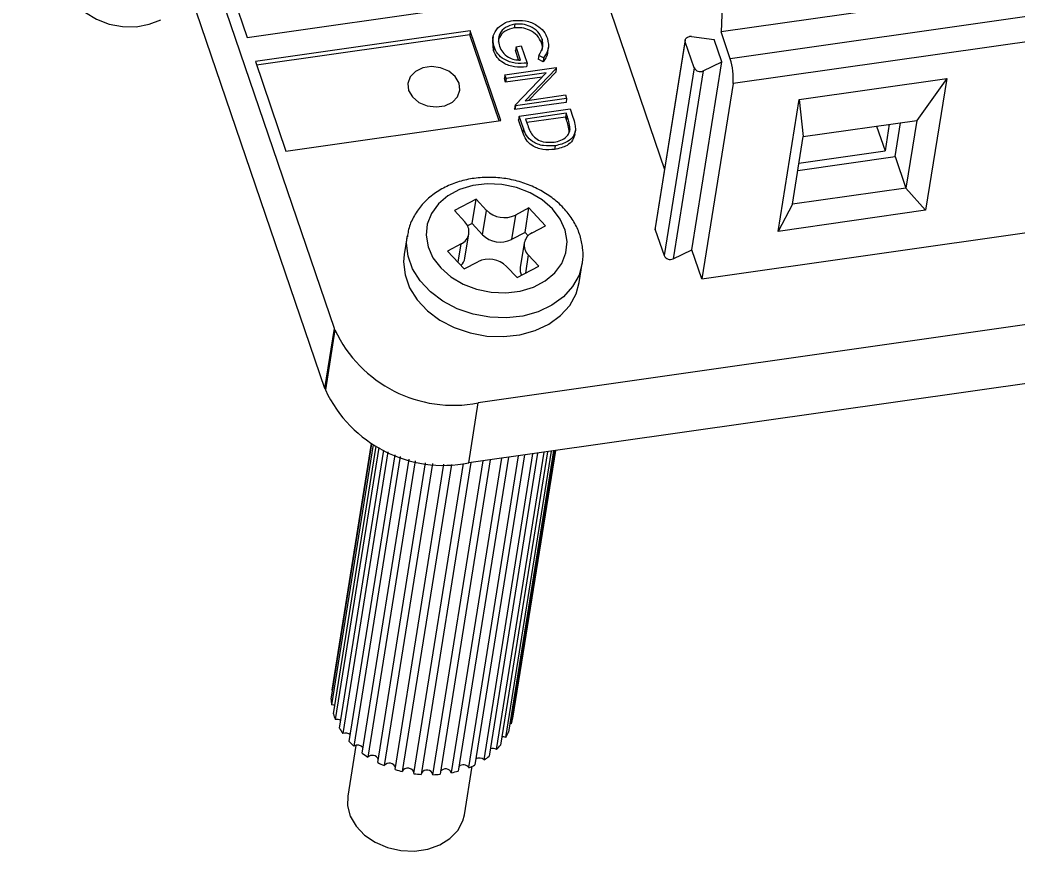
# Model space of a CAD drawing. Header units: millimetres. Extents: x 5 to 415, y 5 to 292.
# Drawn here: x 308.54 to 325.44, y 212.29 to 226.37 of the extents above; entities that cross this region are included whole.
import ezdxf

# ---------------------------------------------------------------- set-up
doc = ezdxf.new("R2010")
doc.units = ezdxf.units.MM

msp = doc.modelspace()

# ---------------------------------------------------------------- linework, layer by layer
at = {"color": 7, "linetype": 'Continuous', "lineweight": 25}
for p, q in [((313.864, 221.144), (308.701, 236.296)), ((313.702, 220.125), (308.539, 235.278)), ((320.557, 229.946), (320.412, 226.167)), ((311.868, 227.593), (312.386, 226.075)), ((330.171, 227.559), (320.412, 226.167)), ((318.262, 227.334), (319.453, 223.838)), ((330.327, 227.104), (320.567, 225.711)), ((330.374, 226.685), (320.614, 225.293)), ((312.386, 226.075), (316.025, 226.594)), ((316.165, 226.184), (312.525, 225.665)), ((316.165, 226.184), (316.155, 226.121)), ((316.682, 224.667), (316.165, 226.184)), ((316.917, 226.3), (316.907, 226.236)), ((320.567, 225.711), (320.412, 226.167)), ((316.155, 226.121), (312.545, 225.606)), ((316.652, 224.662), (316.155, 226.121)), ((316.551, 226.089), (316.538, 226.01)), ((316.557, 225.853), (316.546, 226.018)), ((317.382, 226.048), (317.372, 225.984)), ((319.803, 226.029), (319.295, 222.846)), ((319.298, 222.817), (319.806, 225.999)), ((319.955, 225.56), (319.806, 225.999)), ((319.91, 226.089), (320.296, 226.038)), ((320.425, 225.659), (320.296, 226.038)), ((316.567, 225.916), (316.557, 225.853)), ((316.939, 225.917), (316.928, 225.854)), ((316.983, 225.693), (316.928, 225.854)), ((316.939, 225.917), (317.027, 225.93)), ((317.016, 225.69), (316.939, 225.917)), ((317.027, 225.93), (317.126, 225.641)), ((317.476, 225.829), (317.489, 225.908)), ((312.525, 225.665), (313.042, 224.147)), ((317.126, 225.641), (317.116, 225.577)), ((317.326, 225.771), (317.316, 225.707)), ((317.396, 225.663), (317.316, 225.707)), ((317.407, 225.727), (317.326, 225.771)), ((317.407, 225.727), (317.396, 225.663)), ((319.918, 222.476), (320.425, 225.659)), ((320.108, 225.508), (320.425, 225.659)), ((316.752, 225.441), (317.617, 225.564)), ((317.452, 225.476), (316.773, 225.38)), ((316.927, 224.929), (317.452, 225.476)), ((317.621, 225.551), (317.095, 225.003)), ((317.611, 225.488), (317.154, 225.011)), ((317.621, 225.551), (317.611, 225.488)), ((317.617, 225.564), (317.621, 225.551)), ((319.955, 225.56), (319.448, 222.378)), ((320.108, 225.508), (319.601, 222.325)), ((316.752, 225.441), (316.742, 225.377)), ((316.763, 225.316), (316.742, 225.377)), ((316.773, 225.38), (316.752, 225.441)), ((317.383, 225.404), (316.763, 225.316)), ((316.773, 225.38), (316.763, 225.316)), ((321.735, 225.024), (324.233, 225.381)), ((324.233, 225.381), (323.724, 224.669)), ((324.233, 225.381), (323.876, 223.146)), ((320.614, 225.293), (320.086, 221.983)), ((352.897, 225.106), (316.3, 219.884)), ((317.786, 224.975), (316.921, 224.852)), ((317.796, 225.039), (316.931, 224.915)), ((317.095, 225.003), (317.775, 225.1)), ((317.775, 225.1), (317.796, 225.039)), ((317.796, 225.039), (317.786, 224.975)), ((321.379, 222.789), (321.735, 225.024)), ((321.735, 225.024), (321.802, 224.395)), ((316.927, 224.929), (316.916, 224.866)), ((316.921, 224.852), (316.916, 224.866)), ((316.931, 224.915), (316.921, 224.852)), ((316.931, 224.915), (316.927, 224.929)), ((316.991, 224.74), (317.856, 224.864)), ((317.856, 224.864), (317.903, 224.726)), ((313.042, 224.147), (316.682, 224.667)), ((316.991, 224.74), (316.981, 224.677)), ((317.053, 224.465), (316.981, 224.677)), ((317.063, 224.529), (316.991, 224.74)), ((317.788, 224.79), (317.101, 224.692)), ((317.101, 224.692), (317.127, 224.613)), ((317.778, 224.726), (317.121, 224.632)), ((317.788, 224.79), (317.778, 224.726)), ((317.794, 224.678), (317.778, 224.726)), ((317.804, 224.742), (317.788, 224.79)), ((317.804, 224.742), (317.794, 224.678)), ((321.802, 224.395), (323.724, 224.669)), ((323.36, 224.055), (323.452, 224.63)), ((323.724, 224.669), (323.541, 223.523)), ((317.063, 224.529), (317.053, 224.465)), ((317.851, 224.528), (317.841, 224.465)), ((317.932, 224.417), (317.944, 224.497)), ((323.046, 224.572), (323.188, 224.154)), ((323.259, 224.603), (323.188, 224.154)), ((321.62, 223.249), (321.802, 224.395)), ((317.603, 224.24), (317.593, 224.176)), ((321.731, 223.947), (323.188, 224.154)), ((352.735, 224.088), (316.138, 218.865)), ((321.711, 223.819), (323.36, 224.055)), ((323.36, 224.055), (323.541, 223.523)), ((323.541, 223.523), (321.62, 223.249)), ((323.876, 223.146), (323.541, 223.523)), ((316.262, 223.334), (315.895, 223.14)), ((316.196, 222.921), (316.262, 223.334)), ((316.439, 223.145), (316.262, 223.334)), ((320.086, 221.983), (329.846, 223.376)), ((315.895, 223.14), (316.072, 222.951)), ((316.373, 222.732), (316.439, 223.145)), ((317.158, 223.186), (316.928, 223.064)), ((317.092, 222.772), (317.158, 223.186)), ((317.441, 222.883), (317.158, 223.186)), ((321.62, 223.249), (321.379, 222.789)), ((323.876, 223.146), (321.379, 222.789)), ((316.928, 223.064), (316.862, 222.651)), ((316.196, 222.921), (316.12, 222.88)), ((316.373, 222.732), (316.196, 222.921)), ((317.092, 222.772), (316.862, 222.651)), ((317.145, 222.715), (317.092, 222.772)), ((317.211, 222.762), (317.441, 222.883)), ((319.295, 222.846), (319.298, 222.817)), ((319.298, 222.817), (319.448, 222.378)), ((315.098, 222.715), (315.047, 222.397)), ((316.075, 222.336), (316.141, 222.749)), ((316.008, 222.577), (315.778, 222.456)), ((315.778, 222.456), (316.061, 222.153)), ((317.078, 222.59), (317.012, 222.176)), ((319.601, 222.325), (319.918, 222.476)), ((320.086, 221.983), (319.918, 222.476)), ((316.061, 222.153), (316.291, 222.275)), ((317.324, 222.199), (317.147, 222.389)), ((316.78, 222.194), (316.957, 222.005)), ((316.957, 222.005), (317.324, 222.199)), ((318.01, 221.924), (318.06, 222.242)), ((313.702, 220.125), (313.864, 221.144)), ((313.873, 221.12), (313.711, 220.101)), ((313.873, 221.12), (313.864, 221.144)), ((313.702, 220.125), (313.711, 220.101)), ((316.138, 218.865), (316.3, 219.884)), ((313.809, 214.862), (314.499, 219.189)), ((314.519, 219.177), (313.815, 214.766)), ((314.486, 219.197), (313.819, 215.014)), ((313.847, 214.612), (314.57, 219.148)), ((314.614, 219.125), (313.879, 214.517)), ((313.95, 214.369), (314.702, 219.081)), ((314.768, 219.051), (314.007, 214.28)), ((317.47, 219.055), (316.677, 214.083)), ((316.767, 214.214), (317.541, 219.066)), ((317.572, 219.07), (316.812, 214.301)), ((316.863, 214.446), (317.601, 219.074)), ((317.606, 219.075), (316.882, 214.539)), ((314.115, 214.145), (314.89, 219.002)), ((314.976, 218.972), (314.193, 214.065)), ((314.334, 213.947), (315.128, 218.927)), ((315.231, 218.902), (314.43, 213.881)), ((315.532, 213.582), (316.38, 218.9)), ((316.504, 218.918), (315.654, 213.589)), ((315.846, 213.617), (316.697, 218.945)), ((316.81, 218.961), (315.962, 213.644)), ((316.139, 213.702), (316.982, 218.986)), ((317.081, 219), (316.243, 213.747)), ((316.397, 213.834), (317.225, 219.02)), ((317.304, 219.032), (316.485, 213.896)), ((316.61, 214.007), (317.414, 219.047)), ((314.597, 213.787), (315.408, 218.869)), ((315.524, 218.854), (314.708, 213.736)), ((314.894, 213.669), (315.719, 218.842)), ((315.844, 218.841), (315.013, 213.637)), ((315.21, 213.6), (316.048, 218.854)), ((316.176, 218.871), (315.333, 213.587)), ((313.833, 215.012), (313.819, 215.014)), ((316.863, 214.446), (316.835, 214.45)), ((314.226, 214.079), (314.089, 213.216)), ((316.064, 212.901), (316.195, 213.725))]:
    msp.add_line(p, q, dxfattribs=at)
at = {"color": 8, "linetype": 'Continuous', "lineweight": 25}
for p, q in [((315.958, 222.264), (316.008, 222.577)), ((317.147, 222.389), (317.098, 222.08))]:
    msp.add_line(p, q, dxfattribs=at)
at = {"color": 7, "linetype": 'Continuous', "lineweight": 25, "flags": 128}
for points in [[(309.33, 227.182), (309.327, 227.165), (309.331, 226.987), (309.388, 226.81), (309.495, 226.645), (309.646, 226.5), (309.834, 226.384), (310.047, 226.302), (310.275, 226.259), (310.506, 226.257), (310.726, 226.297), (310.924, 226.375)], [(315.121, 225.177), (315.186, 225.066), (315.295, 224.975), (315.434, 224.916), (315.587, 224.896), (315.735, 224.917), (315.861, 224.977), (315.949, 225.068), (315.988, 225.18), (315.975, 225.299), (315.91, 225.411), (315.801, 225.502), (315.662, 225.561), (315.509, 225.581), (315.361, 225.56), (315.235, 225.5), (315.147, 225.409), (315.107, 225.296), (315.121, 225.177)], [(317.555, 223.17), (317.383, 223.321), (317.177, 223.444), (316.947, 223.532), (316.701, 223.583), (316.452, 223.594), (316.209, 223.565), (315.984, 223.496), (315.786, 223.391), (315.625, 223.255), (315.506, 223.093), (315.435, 222.913), (315.416, 222.722), (315.449, 222.529), (315.533, 222.342), (315.664, 222.169), (315.836, 222.018), (316.042, 221.895), (316.272, 221.807), (316.518, 221.756), (316.767, 221.745), (317.01, 221.775), (317.235, 221.843), (317.433, 221.948), (317.594, 222.084), (317.713, 222.246), (317.784, 222.426), (317.803, 222.617), (317.77, 222.811), (317.686, 222.998), (317.555, 223.17)], [(315.047, 222.397), (315.036, 222.27), (315.06, 222.05), (315.137, 221.834), (315.265, 221.63), (315.438, 221.445), (315.65, 221.286), (315.894, 221.158), (316.162, 221.067), (316.442, 221.015), (316.725, 221.005), (317.002, 221.036), (317.261, 221.108), (317.494, 221.218), (317.692, 221.362), (317.848, 221.535), (317.956, 221.731), (318.01, 221.924)], [(313.869, 214.756), (313.853, 214.761), (313.815, 214.766)], [(316.767, 214.214), (316.73, 214.224), (316.7, 214.224)], [(315.21, 213.6), (315.207, 213.629), (315.19, 213.657), (315.162, 213.678), (315.126, 213.691), (315.088, 213.692), (315.054, 213.682), (315.027, 213.663), (315.013, 213.637)], [(314.089, 213.216), (314.085, 213.055), (314.132, 212.877), (314.23, 212.709), (314.374, 212.56), (314.555, 212.438), (314.764, 212.349), (314.991, 212.298), (315.222, 212.289), (315.445, 212.32), (315.648, 212.392), (315.82, 212.5), (315.952, 212.637), (316.037, 212.798), (316.064, 212.901)]]:
    msp.add_lwpolyline(points, dxfattribs=at)
at = {"color": 8, "linetype": 'Continuous', "lineweight": 25, "flags": 128}
msp.add_lwpolyline([(318.062, 222.253), (318.006, 222.049), (317.898, 221.854), (317.742, 221.681), (317.545, 221.537), (317.312, 221.427), (317.053, 221.354), (316.776, 221.323), (316.493, 221.333), (316.212, 221.385), (315.945, 221.476), (315.701, 221.604), (315.489, 221.763), (315.315, 221.948), (315.188, 222.152), (315.111, 222.368), (315.087, 222.588), (315.096, 222.701)], dxfattribs=at)
at = {"color": 7, "linetype": 'Continuous', "lineweight": 25}
for centre, radius, start, end in [((319.893, 225.963), 0.127, 82.3866, 97.9826), ((319.601, 225.391), 1.018, 354.4782, 18.3679), ((320.058, 225.611), 0.115, 205.9823, 295.9052), ((316.74, 223.447), 0.426, 225.0691, 296.1084), ((315.915, 222.785), 0.228, 294.2261, 46.4579), ((316.674, 223.033), 0.426, 225.0691, 296.1084), ((317.304, 222.554), 0.228, 114.2261, 226.4579), ((315.858, 222.372), 0.22, 312.7348, 350.3955), ((316.479, 221.892), 0.426, 45.0691, 116.1084), ((319.551, 222.428), 0.115, 205.9823, 295.9052), ((317.23, 222.144), 0.221, 171.6094, 206.5586), ((315.877, 222.053), 2.211, 204.9878, 281.0387), ((315.715, 221.035), 2.211, 204.9878, 281.0387), ((314.744, 214.878), 0.936, 181.0043, 186.9006), ((314.851, 214.901), 1.045, 196.0792, 201.5555), ((313.904, 214.393), 0.127, 57.7843, 101.2605), ((315.985, 214.676), 0.908, 345.3421, 351.3602), ((315.012, 214.98), 1.225, 209.9162, 214.8438), ((314.051, 214.166), 0.123, 48.0272, 111.0176), ((315.933, 214.696), 0.963, 330.0119, 335.7954), ((315.187, 215.121), 1.45, 222.3168, 226.7204), ((314.255, 213.964), 0.118, 37.6282, 121.4165), ((316.542, 213.901), 0.126, 57.5239, 107.175), ((315.823, 214.773), 1.098, 315.7774, 321.0783), ((315.337, 215.299), 1.683, 233.4268, 237.4128), ((314.507, 213.798), 0.112, 26.3604, 132.6844), ((316.315, 213.744), 0.122, 47.6709, 117.0281), ((315.693, 214.921), 1.295, 302.9667, 307.7134), ((315.435, 215.471), 1.881, 243.5533, 247.2544), ((314.795, 213.672), 0.108, 15.3496, 143.6952), ((315.478, 215.585), 2.003, 253.0458, 256.5958), ((315.429, 213.556), 0.106, 14.2726, 150.4264), ((315.747, 213.57), 0.11, 24.8406, 139.8583), ((315.507, 215.338), 1.755, 281.1399, 285.017), ((316.046, 213.634), 0.115, 36.1241, 128.5748), ((315.579, 215.123), 1.528, 291.5132, 295.7654), ((315.482, 215.602), 2.021, 262.2496, 265.7785), ((315.481, 215.513), 1.931, 271.5015, 275.1382)]:
    msp.add_arc(centre, radius, start, end, dxfattribs=at)
for points, knots in [([(316.63, 226.236), (316.67, 226.27), (316.742, 226.33), (316.846, 226.352), (316.892, 226.361)], [0, 0, 0, 0, 0.559317, 1, 1, 1, 1]), ([(316.892, 226.361), (316.962, 226.364), (317.103, 226.369), (317.288, 226.293), (317.416, 226.183), (317.453, 226.1), (317.472, 226.058)], [0, 0, 0, 0, 0.279583, 0.55906, 0.779406, 1, 1, 1, 1]), ([(316.567, 225.916), (316.553, 225.981), (316.527, 226.097), (316.598, 226.193), (316.63, 226.236)], [0, 0, 0, 0, 0.559617, 1, 1, 1, 1]), ([(316.907, 226.236), (316.852, 226.221), (316.744, 226.191), (316.655, 226.092), (316.642, 226.022), (316.638, 225.996)], [0, 0, 0, 0, 0.387819, 0.776304, 1, 1, 1, 1]), ([(316.917, 226.3), (316.862, 226.285), (316.752, 226.255), (316.662, 226.147), (316.632, 226.032), (316.649, 225.96), (316.658, 225.924)], [0, 0, 0, 0, 0.279048, 0.558575, 0.779232, 1, 1, 1, 1]), ([(317.372, 225.984), (317.351, 226.026), (317.308, 226.111), (317.181, 226.199), (317.04, 226.243), (316.951, 226.239), (316.907, 226.236)], [0, 0, 0, 0, 0.279838, 0.559569, 0.779886, 1, 1, 1, 1]), ([(317.382, 226.048), (317.361, 226.09), (317.318, 226.174), (317.192, 226.262), (317.05, 226.307), (316.961, 226.302), (316.917, 226.3)], [0, 0, 0, 0, 0.279838, 0.559569, 0.779886, 1, 1, 1, 1]), ([(317.326, 225.771), (317.355, 225.819), (317.408, 225.906), (317.39, 226.004), (317.382, 226.048)], [0, 0, 0, 0, 0.559853, 1, 1, 1, 1]), ([(317.382, 225.856), (317.382, 225.856), (317.4, 225.895), (317.386, 225.94), (317.372, 225.984)], [0, 0, 0, 0, 0.000547, 1, 1, 1, 1]), ([(317.472, 226.058), (317.484, 225.992), (317.505, 225.873), (317.437, 225.772), (317.407, 225.727)], [0, 0, 0, 0, 0.558581, 1, 1, 1, 1]), ([(317.116, 225.577), (317.049, 225.572), (316.916, 225.562), (316.732, 225.627), (316.609, 225.733), (316.574, 225.813), (316.557, 225.853)], [0, 0, 0, 0, 0.2803512, 0.5593674, 0.7793709, 1, 1, 1, 1]), ([(317.126, 225.641), (317.059, 225.636), (316.926, 225.626), (316.742, 225.69), (316.619, 225.796), (316.584, 225.876), (316.567, 225.916)], [0, 0, 0, 0, 0.2803512, 0.5593674, 0.7793709, 1, 1, 1, 1]), ([(316.658, 225.924), (316.673, 225.889), (316.704, 225.819), (316.798, 225.742), (316.907, 225.695), (316.98, 225.691), (317.016, 225.69)], [0, 0, 0, 0, 0.280271, 0.559948, 0.779973, 1, 1, 1, 1]), ([(317.468, 225.837), (317.469, 225.825), (317.475, 225.761), (317.431, 225.707), (317.396, 225.663)], [0, 0, 0, 0, 0.192462, 1, 1, 1, 1]), ([(317.841, 224.465), (317.837, 224.505), (317.829, 224.576), (317.805, 224.647), (317.794, 224.678)], [0, 0, 0, 0, 0.5595421, 1, 1, 1, 1]), ([(317.851, 224.528), (317.847, 224.568), (317.839, 224.64), (317.815, 224.711), (317.804, 224.742)], [0, 0, 0, 0, 0.5595421, 1, 1, 1, 1]), ([(317.903, 224.726), (317.917, 224.685), (317.941, 224.611), (317.944, 224.537), (317.945, 224.505)], [0, 0, 0, 0, 0.560445, 1, 1, 1, 1]), ([(317.593, 224.176), (317.527, 224.172), (317.394, 224.163), (317.209, 224.23), (317.099, 224.345), (317.068, 224.425), (317.053, 224.465)], [0, 0, 0, 0, 0.280156, 0.55927, 0.778842, 1, 1, 1, 1]), ([(317.603, 224.24), (317.537, 224.236), (317.404, 224.227), (317.219, 224.294), (317.109, 224.408), (317.078, 224.488), (317.063, 224.529)], [0, 0, 0, 0, 0.280156, 0.55927, 0.778842, 1, 1, 1, 1]), ([(317.127, 224.613), (317.14, 224.576), (317.162, 224.511), (317.199, 224.448), (317.216, 224.421)], [0, 0, 0, 0, 0.560426, 1, 1, 1, 1]), ([(317.583, 224.301), (317.622, 224.309), (317.702, 224.325), (317.789, 224.382), (317.841, 224.453), (317.848, 224.503), (317.851, 224.528)], [0, 0, 0, 0, 0.280179, 0.559771, 0.779797, 1, 1, 1, 1]), ([(317.945, 224.505), (317.936, 224.467), (317.917, 224.391), (317.8, 224.286), (317.678, 224.257), (317.603, 224.24)], [0, 0, 0, 0, 0.280284, 0.560722, 1, 1, 1, 1]), ([(317.216, 224.421), (317.24, 224.396), (317.289, 224.346), (317.422, 224.292), (317.522, 224.298), (317.583, 224.301)], [0, 0, 0, 0, 0.280545, 0.560987, 1, 1, 1, 1]), ([(317.935, 224.441), (317.926, 224.403), (317.907, 224.327), (317.79, 224.222), (317.668, 224.194), (317.593, 224.176)], [0, 0, 0, 0, 0.280284, 0.560722, 1, 1, 1, 1]), ([(317.744, 223.184), (317.711, 223.218), (317.62, 223.309), (317.444, 223.438), (317.213, 223.559), (316.962, 223.647), (316.698, 223.698), (316.429, 223.71), (316.164, 223.683), (315.912, 223.617), (315.679, 223.514), (315.475, 223.374), (315.308, 223.204), (315.185, 223.009), (315.115, 222.837), (315.105, 222.731), (315.101, 222.698)], [0, 0, 0, 0, 0.043662, 0.11995, 0.196603, 0.273614, 0.350826, 0.428228, 0.50585, 0.58371, 0.661695, 0.739491, 0.816584, 0.892437, 0.966804, 1, 1, 1, 1]), ([(318.062, 222.254), (318.062, 222.256), (318.081, 222.327), (318.074, 222.477), (318.039, 222.693), (317.954, 222.901), (317.85, 223.064), (317.771, 223.154), (317.744, 223.184)], [0, 0, 0, 0, 0.004894, 0.224318, 0.442724, 0.662233, 0.884627, 1, 1, 1, 1])]:
    msp.add_open_spline(points, degree=3, knots=knots, dxfattribs=at)
msp.add_open_spline([(319.806, 225.999), (319.804, 226.01), (319.8, 226.03), (319.813, 226.058), (319.839, 226.08), (319.864, 226.086), (319.876, 226.089)], degree=3, dxfattribs=at)

doc.saveas('drawing.dxf')
